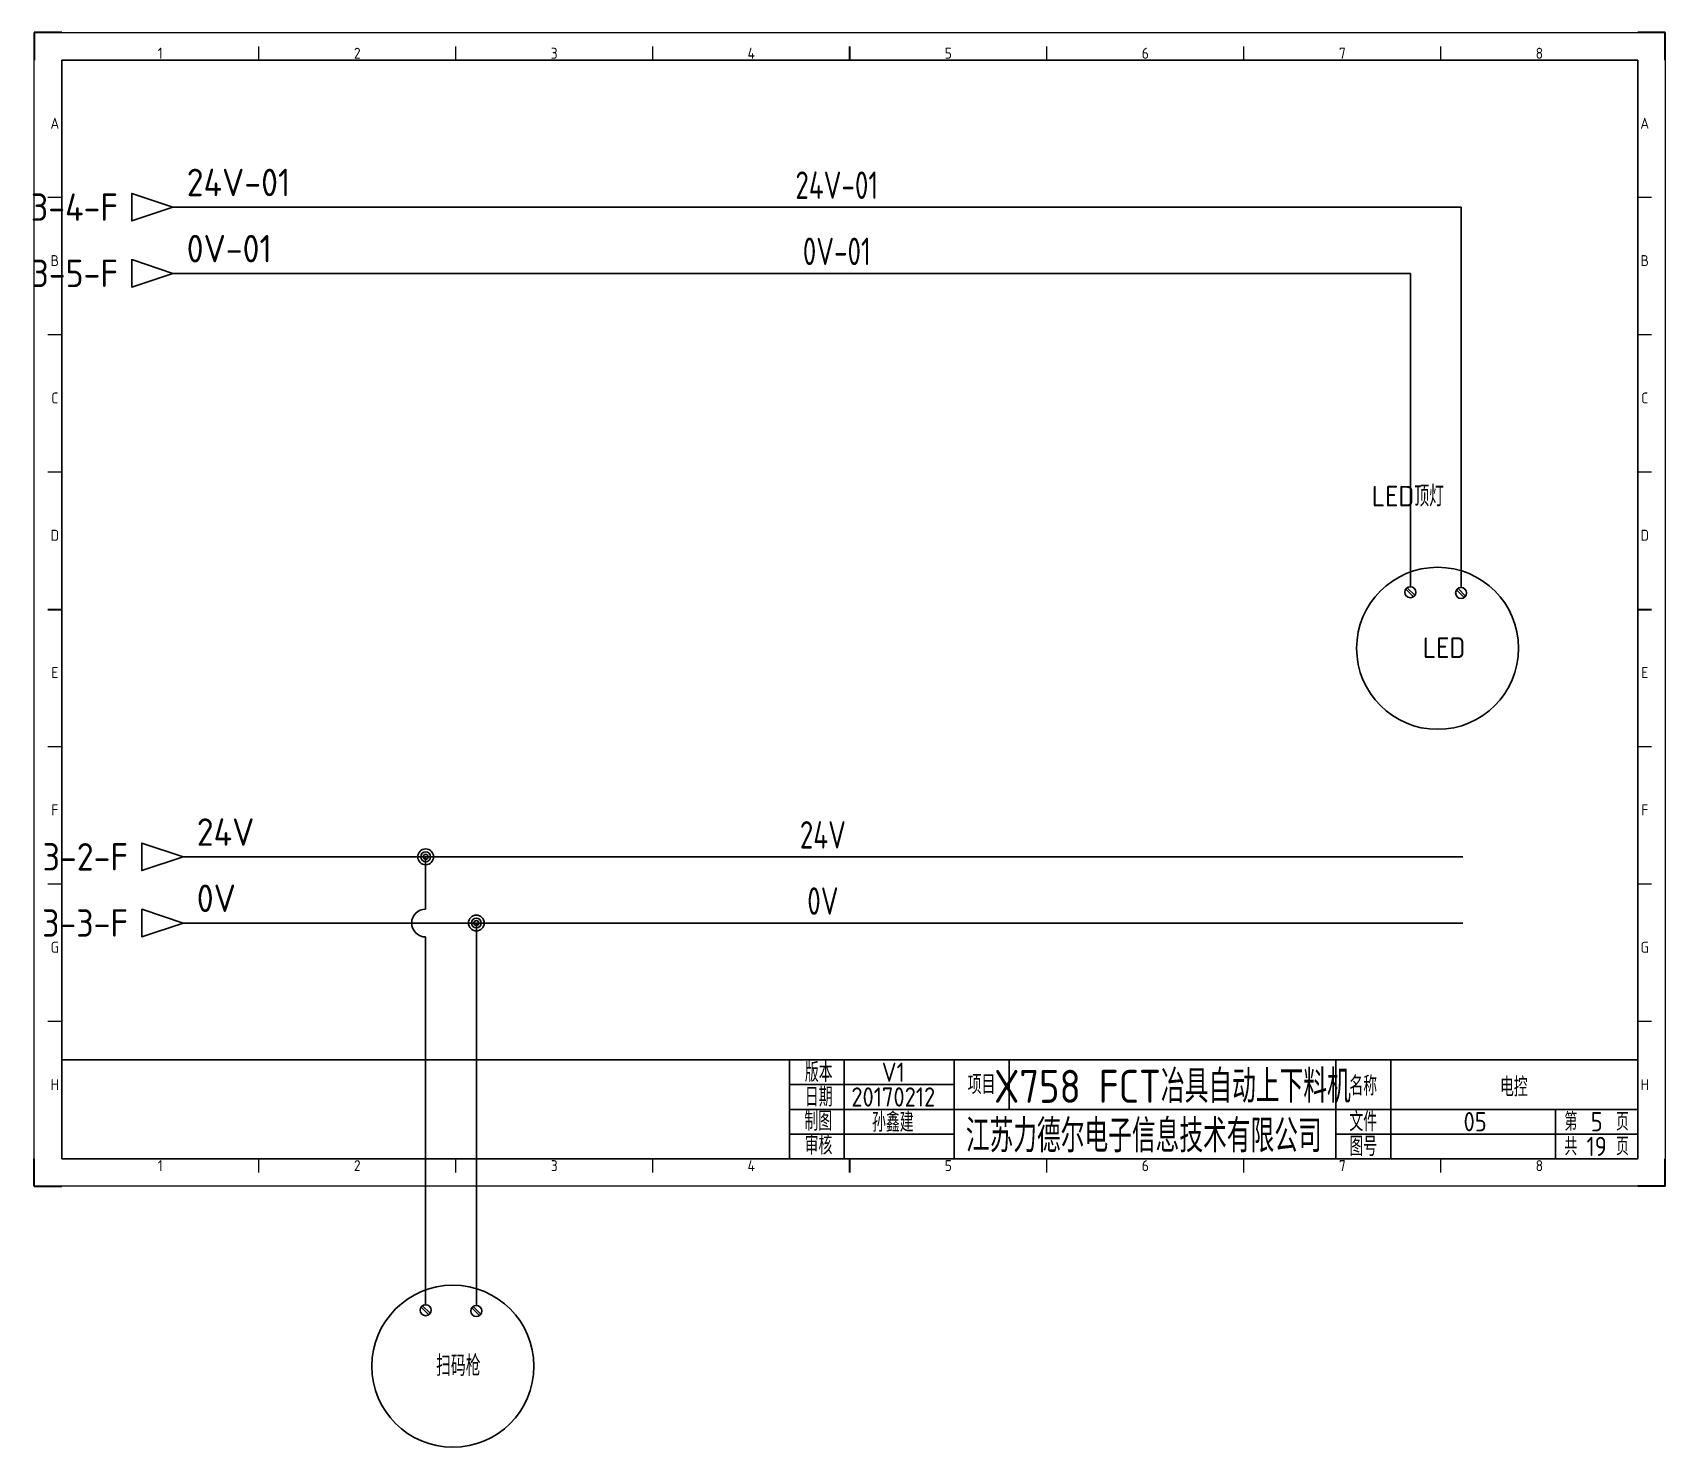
# Model space of a CAD drawing. Header units: millimetres. Extents: x 2029 to 2326, y 1340 to 1597.
import ezdxf
from ezdxf.enums import TextEntityAlignment as Align

# ---------------------------------------------------------------- set-up
doc = ezdxf.new("R2010")
doc.units = ezdxf.units.MM
for name, color, linetype in [('AE_BOR', 1, 'Continuous'), ('DESC', 150, 'Continuous'), ('SYMS', 7, 'Continuous'), ('TAGS', 150, 'Continuous'), ('WIRENO', 72, 'Continuous'), ('WIREREF_DEST', 52, 'Continuous'), ('WIRES', 7, 'Continuous'), ('XREF', 7, 'Continuous'), ('图框_标题栏属性', 1, 'Continuous'), ('图框_标题栏文字', 6, 'Continuous')]:
    doc.layers.add(name, color=color, linetype=linetype)
doc.styles.add('ACGBTS', font='ISOCP.SHX')
doc.styles.get("Standard").update_dxf_attribs({"font": 'arial.ttf'})
doc.styles.add('WD_IEC', font='ISOCP2.shx', dxfattribs={"height": 4, "bigfont": 'gbcbig.shx'})
doc.styles.add('工程字', font='gbenor.shx', dxfattribs={"bigfont": 'gbcbig.shx'})

# ---------------------------------------------------------------- blocks, each defined once
blk = doc.blocks.new('Border')
for p, q in [((584, 410), (10, 410)), ((10, 410), (10, 10)), ((584, 10), (584, 410)), ((10, 10), (584, 10))]:
    blk.add_line(p, q)
at = {"layer": 'AE_BOR', "color": 1, "lineweight": 30}
for p, q in [((10, 420), (0, 420)), ((0, 420), (0, 410)), ((594, 420), (584, 420)), ((594, 410), (594, 420)), ((297, 410), (297, 415)), ((5, 210), (10, 210)), ((584, 210), (589, 210)), ((0, 0), (0, 10)), ((297, 5), (297, 10)), ((594, 0), (594, 10)), ((0, 0), (10, 0)), ((594, 0), (584, 0))]:
    blk.add_line(p, q, dxfattribs=at)
at = {"layer": 'AE_BOR', "color": 1, "lineweight": 15}
for p, q in [((0, 420), (594, 420)), ((0, 0), (0, 420)), ((594, 420), (594, 0)), ((81.75, 410), (81.75, 415)), ((153.5, 410), (153.5, 415)), ((225.25, 410), (225.25, 415)), ((368.75, 410), (368.75, 415)), ((440.5, 410), (440.5, 415)), ((512.25, 410), (512.25, 415)), ((10, 360), (5, 360)), ((589, 360), (584, 360)), ((10, 310), (5, 310)), ((589, 310), (584, 310)), ((10, 260), (5, 260)), ((589, 260), (584, 260)), ((10, 160), (5, 160)), ((589, 160), (584, 160)), ((10, 110), (5, 110)), ((589, 110), (584, 110)), ((10, 60), (5, 60)), ((589, 60), (584, 60)), ((81.75, 5), (81.75, 10)), ((153.5, 5), (153.5, 10)), ((225.25, 5), (225.25, 10)), ((368.75, 5), (368.75, 10)), ((440.5, 5), (440.5, 10)), ((512.25, 5), (512.25, 10)), ((594, 0), (0, 0))]:
    blk.add_line(p, q, dxfattribs=at)
at = {"layer": 'AE_BOR', "color": 1, "lineweight": 15, "style": 'ACGBTS'}
for s, p in [('1', (45.875, 412.5)), ('2', (117.625, 412.5)), ('3', (189.375, 412.5)), ('4', (261.125, 412.5)), ('5', (332.875, 412.5)), ('6', (404.625, 412.5)), ('7', (476.375, 412.5)), ('8', (548.125, 412.5)), ('A', (7.5, 387)), ('A', (586.5, 387)), ('B', (7.5, 337)), ('B', (586.5, 337)), ('C', (7.5, 287)), ('C', (586.5, 287)), ('D', (7.5, 237)), ('D', (586.5, 237)), ('E', (7.5, 187)), ('E', (586.5, 187)), ('F', (7.5, 137)), ('F', (586.5, 137)), ('G', (7.5, 87)), ('G', (586.5, 87)), ('H', (7.5, 37)), ('H', (586.5, 37)), ('1', (45.875, 7.5)), ('2', (117.625, 7.5)), ('3', (189.375, 7.5)), ('4', (261.125, 7.5)), ('5', (332.875, 7.5)), ('6', (404.625, 7.5)), ('7', (476.375, 7.5)), ('8', (548.125, 7.5))]:
    blk.add_text(s, height=4, dxfattribs=at).set_placement(p, align=Align.MIDDLE)
blk = doc.blocks.new('LdrDkA4')
for p, q in [((132.5, 0), (132.5, 18)), ((142.5, 0), (142.5, 18)), ((162.5, 0), (162.5, 18)), ((162.5, 0), (162.5, 18)), ((162.5, 0), (162.5, 18)), ((172.5, 18), (172.5, 13.5)), ((232, 0), (232, 18)), ((242, 0), (242, 18)), ((132.5, 13.5), (162.5, 13.5)), ((172.5, 13.5), (172.5, 9)), ((132.5, 9), (162.99, 9)), ((162.5, 9), (287, 9)), ((272, 0), (272, 9)), ((132.5, 4.5), (162.5, 4.5)), ((232, 4.5), (287, 4.5)), ((142.5, 2.09), (142.5, 2.09)), ((142.5, 2.09), (142.5, 2.09))]:
    blk.add_line(p, q)
blk.add_lwpolyline([(132.5, 18), (0, 18), (0, 0), (132.5, 0)], close=True)
blk.add_lwpolyline([(132.5, 0), (287, 0), (287, 18), (132.5, 18)])
at = {"flags": 9}
blk.add_attdef('WD_TB', (0, 0), '', height=2.5, dxfattribs=at)
at = {"layer": '图框_标题栏属性', "style": '工程字'}
for tag, height, p in [('版本', 3.5, (151.42, 15.75)), ('项目', 6, (202.25, 13.5)), ('名称', 3.5, (264.42, 13.27)), ('日期', 3.5, (151.42, 11.25)), ('制图', 3.5, (151.34, 6.85)), ('公司名称', 6, (197.03, 4.5)), ('文件', 3.5, (257.37, 6.75)), ('页数', 3.5, (279.5, 6.75)), ('审核', 3.5, (151.65, 2.36)), ('图号', 3.5, (257.37, 2.25)), ('总数', 3.5, (279.5, 2.25))]:
    blk.add_attdef(tag, text='', height=height, dxfattribs=at).set_placement(p, align=Align.MIDDLE)
at = {"layer": '图框_标题栏文字', "style": '工程字'}
for s, height, p in [('版本', 3.5, (137.85, 15.75)), ('项目', 3.5, (167.5, 13.5)), ('名称', 3.5, (237, 13.27)), ('日期', 3.5, (137.85, 11.25)), ('制图', 3.5, (137.75, 6.85)), ('文件', 3.5, (237, 6.75)), ('第    页', 3.25, (279.5, 6.75)), ('审核', 3.5, (137.81, 2.51)), ('图号', 3.5, (237, 2.25)), ('共    页', 3.25, (279.5, 2.25))]:
    blk.add_text(s, height=height, dxfattribs=at).set_placement(p, align=Align.MIDDLE_CENTER)
blk = doc.blocks.new('VDV1TWOPOINTER')
for p, q in [((-5.78, 10.77), (-4.39, 9.38)), ((-5.52, 11.03), (-4.13, 9.64)), ((3.45, 10.64), (4.84, 9.25)), ((3.71, 10.9), (5.1, 9.51))]:
    blk.add_line(p, q)
for centre in [(-4.96, 10.21), (4.27, 10.07)]:
    blk.add_circle(centre, 1)
at = {"layer": 'WIRES'}
blk.add_circle((0, 0), 14.75, dxfattribs=at)
at = {"style": 'WD_IEC'}
for tag, p in [('INST', (1.16, 54.84)), ('LOC', (1.16, 49.59)), ('XREF', (1.16, 31.59)), ('DESC1', (1.16, 25.82)), ('DESC2', (1.16, 20.57)), ('DESC3', (1.16, 15.32)), ('TAG1', (5.05, -1.77))]:
    blk.add_attdef(tag, text='', height=3.75, dxfattribs=at).set_placement(p, align=Align.RIGHT)
at = {"style": 'WD_IEC', "flags": 1}
for tag, p, height in [('MFG', (-23.19, 49.59), 2.25), ('CAT', (-23.19, 45.84), 2.25), ('ASSYCODE', (-25.81, 18.84), 1.5), ('FAMILY', (-25.81, 16.59), 1.5), ('CATDESC', (-25.81, 14.34), 1.5), ('X2TERM01', (-4.96, 11.21), 0.16), ('X2TERM02', (4.27, 11.07), 0.16)]:
    blk.add_attdef(tag, p, '', height=height, dxfattribs=at)
at = {"style": 'WD_IEC', "width": 0.8}
for tag, p in [('TERM01', (-4.96, 8.71)), ('X2TERMDESC01', (-1.28, 6.11)), ('TERM02', (4.27, 8.57)), ('X2TERMDESC02', (8.16, 5.97))]:
    blk.add_attdef(tag, text='', height=2, dxfattribs=at).set_placement(p, align=Align.TOP_CENTER)
blk = doc.blocks.new('HA1D3')
blk.add_lwpolyline([(0, 0), (-3.75, -1.25), (-3.75, 1.25)], close=True)
at = {"style": 'WD_IEC'}
for tag, p, height, flags in [('WIRENO', (1.25, 1), 2.5, 8), ('X1TERM01', (0, 0), 0.32, 1)]:
    blk.add_attdef(tag, p, '', height=height, dxfattribs=dict(at, flags=flags))
at = {"style": 'WD_IEC', "flags": 1}
blk.add_attdef('SIGCODE', text='', height=1, dxfattribs=at).set_placement((-2.5, 1.8), align=Align.RIGHT)
at = {"style": 'WD_IEC'}
blk.add_attdef('XREF', text='', height=2.5, dxfattribs=at).set_placement((-5, 0), align=Align.MIDDLE_RIGHT)
blk.add_attdef('DESC1', text='', height=2.5, dxfattribs=at).set_placement((1.25, -1), align=Align.TOP_LEFT)
blk = doc.blocks.new('WD_WNH')
at = {"linetype": 'Continuous', "style": 'WD_IEC', "width": 0.8}
blk.add_attdef('WIRENO', text='', height=2.5, dxfattribs=at).set_placement((0, 0.75), align=Align.CENTER)
at = {"style": 'WD_IEC', "flags": 1}
for tag, p in [('W08USER', (0, 0.375)), ('W04USER', (0, 0.875)), ('W05USER', (0, 0.75)), ('W09USER', (0, 0.25)), ('W03USER', (0, 1)), ('W06USER', (0, 0.625)), ('W07USER', (0, 0.5)), ('W02USER', (0, 1.125)), ('W01USER', (0, 1.25)), ('W10USER', (0, 0.125))]:
    blk.add_attdef(tag, text='', height=0.08, dxfattribs=at).set_placement(p, align=Align.CENTER)
blk = doc.blocks.new('WDDOT')
for radius in [0.72, 0.449, 0.223]:
    blk.add_circle((0, 0), radius)

msp = doc.modelspace()

# ---------------------------------------------------------------- linework, layer by layer
at = {"layer": 'WIRES'}
for p, q in [((2054.55, 1565.65), (2289.11, 1565.65)), ((2289.11, 1496.42), (2289.11, 1565.65)), ((2054.55, 1553.6), (2279.88, 1553.6)), ((2279.88, 1496.55), (2279.88, 1553.6)), ((2056.38, 1447.39), (2289.4, 1447.39)), ((2100.56, 1437.88), (2100.56, 1447.39)), ((2056.38, 1435.34), (2289.4, 1435.34)), ((2109.79, 1365.72), (2109.79, 1435.34)), ((2100.56, 1365.85), (2100.56, 1432.8))]:
    msp.add_line(p, q, dxfattribs=at)
msp.add_arc((2100.56, 1435.34), 2.54, 90, 270, dxfattribs=at)

# ---------------------------------------------------------------- block references
msp.add_blockref('LdrDkA4', (2034.29, 1392.42)).add_auto_attribs({'总数': '19', '页数': '5', '文件': '05', '名称': '电控', '公司名称': '江苏力德尔电子信息技术有限公司', '项目': 'X758 FCT冶具自动上下料机', '制图': '孙鑫建', '日期': '20170212', '版本': 'V1'})
at = {"layer": 'AE_BOR', "xscale": 0.5, "yscale": 0.5, "zscale": 0.5}
msp.add_blockref('Border', (2029.29, 1387.42), dxfattribs=at)
at = {"layer": 'SYMS'}
ref = msp.add_blockref('HA1D3', (2054.55, 1565.65), dxfattribs=dict(at, xscale=2, yscale=2, zscale=2))
ref.add_attrib('XREF', '3-4-F', dxfattribs={"layer": 'XREF', "height": 5, "style": 'WD_IEC'}).set_placement((2044.55, 1565.65), align=Align.MIDDLE_RIGHT)
ref.add_attrib('WIRENO', '24V-01', (2057.05, 1567.65), dxfattribs={"layer": 'WIREREF_DEST', "height": 5, "style": 'WD_IEC', "flags": 8})
ref = msp.add_blockref('HA1D3', (2054.55, 1553.6), dxfattribs=dict(at, xscale=2, yscale=2, zscale=2))
ref.add_attrib('XREF', '3-5-F', dxfattribs={"layer": 'XREF', "height": 5, "style": 'WD_IEC'}).set_placement((2044.55, 1553.6), align=Align.MIDDLE_RIGHT)
ref.add_attrib('WIRENO', '0V-01', (2057.05, 1555.6), dxfattribs={"layer": 'WIREREF_DEST', "height": 5, "style": 'WD_IEC', "flags": 8})
ref = msp.add_blockref('VDV1TWOPOINTER', (2284.83, 1485.35), dxfattribs=at)
ref.add_attrib('DESC1', 'LED顶灯', dxfattribs={"layer": 'DESC', "height": 3.75, "style": 'WD_IEC'}).set_placement((2285.99, 1511.17), align=Align.RIGHT)
ref.add_attrib('TAG1', 'LED', dxfattribs={"layer": 'TAGS', "height": 3.75, "style": 'WD_IEC'}).set_placement((2289.88, 1483.58), align=Align.RIGHT)
ref = msp.add_blockref('HA1D3', (2056.38, 1447.39), dxfattribs=dict(at, xscale=2, yscale=2, zscale=2))
ref.add_attrib('XREF', '3-2-F', dxfattribs={"layer": 'XREF', "height": 5, "style": 'WD_IEC'}).set_placement((2046.38, 1447.39), align=Align.MIDDLE_RIGHT)
ref.add_attrib('WIRENO', '24V', (2058.88, 1449.39), dxfattribs={"layer": 'WIREREF_DEST', "height": 5, "style": 'WD_IEC', "flags": 8})
at = {"layer": 'SYMS', "xscale": 2, "yscale": 2, "zscale": 2}
for p in [(2100.56, 1447.39), (2109.79, 1435.34)]:
    msp.add_blockref('WDDOT', p, dxfattribs=at)
at = {"layer": 'SYMS'}
ref = msp.add_blockref('HA1D3', (2056.38, 1435.34), dxfattribs=dict(at, xscale=2, yscale=2, zscale=2))
ref.add_attrib('XREF', '3-3-F', dxfattribs={"layer": 'XREF', "height": 5, "style": 'WD_IEC'}).set_placement((2046.38, 1435.34), align=Align.MIDDLE_RIGHT)
ref.add_attrib('WIRENO', '0V', (2058.88, 1437.34), dxfattribs={"layer": 'WIREREF_DEST', "height": 5, "style": 'WD_IEC', "flags": 8})
ref = msp.add_blockref('VDV1TWOPOINTER', (2105.52, 1354.65), dxfattribs=at)
ref.add_attrib('TAG1', '扫码枪', dxfattribs={"layer": 'TAGS', "height": 3.75, "style": 'WD_IEC'}).set_placement((2110.56, 1352.88), align=Align.RIGHT)
at = {"layer": 'WIRENO'}
ref = msp.add_blockref('WD_WNH', (2175.43, 1565.65), dxfattribs=dict(at, xscale=2, yscale=2, zscale=2))
ref.add_attrib('WIRENO', '24V-01', dxfattribs={"linetype": 'Continuous', "height": 5, "style": 'WD_IEC', "width": 0.8}).set_placement((2175.43, 1567.15), align=Align.CENTER)
ref = msp.add_blockref('WD_WNH', (2175.43, 1553.6), dxfattribs=dict(at, xscale=2, yscale=2, zscale=2))
ref.add_attrib('WIRENO', '0V-01', dxfattribs={"linetype": 'Continuous', "height": 5, "style": 'WD_IEC', "width": 0.8}).set_placement((2175.43, 1555.1), align=Align.CENTER)
ref = msp.add_blockref('WD_WNH', (2172.89, 1447.39), dxfattribs=dict(at, xscale=2, yscale=2, zscale=2))
ref.add_attrib('WIRENO', '24V', dxfattribs={"linetype": 'Continuous', "height": 5, "style": 'WD_IEC', "width": 0.8}).set_placement((2172.89, 1448.89), align=Align.CENTER)
ref = msp.add_blockref('WD_WNH', (2172.89, 1435.34), dxfattribs=dict(at, xscale=2, yscale=2, zscale=2))
ref.add_attrib('WIRENO', '0V', dxfattribs={"linetype": 'Continuous', "height": 5, "style": 'WD_IEC', "width": 0.8}).set_placement((2172.89, 1436.84), align=Align.CENTER)

doc.saveas('drawing.dxf')
